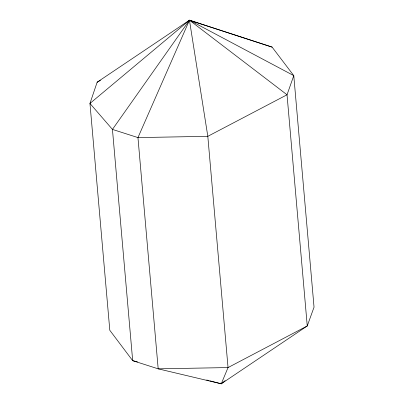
<?xml version="1.0" encoding="UTF-8"?>
<svg xmlns="http://www.w3.org/2000/svg" width="404" height="404" viewBox="0 0 404 404"><rect width="100%" height="100%" fill="white"/><g stroke="black" fill="none" stroke-linecap="round" stroke-linejoin="round"><path stroke-width="0.61" d="M97.147 82.204L89.961 103.439L109.807 330.29L132.679 360.661L158.191 368.837L221.261 383.8L307.257 325.957L314.039 307.171L293.784 75.634L272.109 47.111L189.451 20.2L97.147 82.204L100.465 80.386M209.732 380.79L221.261 383.8L228.043 367.569L207.813 136.32L189.451 20.2L272.109 47.111M189.451 20.2L137.961 137.592L158.191 368.837L228.043 367.569L307.257 325.957L287.032 94.773L293.784 75.634L189.451 20.2L89.961 103.439L112.448 129.411L137.961 137.592L207.813 136.32L287.032 94.773L189.451 20.2L112.448 129.411L132.679 360.661L137.532 361.928M220.124 383.255L221.261 383.8L225.144 380.588M206.697 379.997L208.52 380.472M220.236 383.073L221.261 383.8"/></g></svg>
